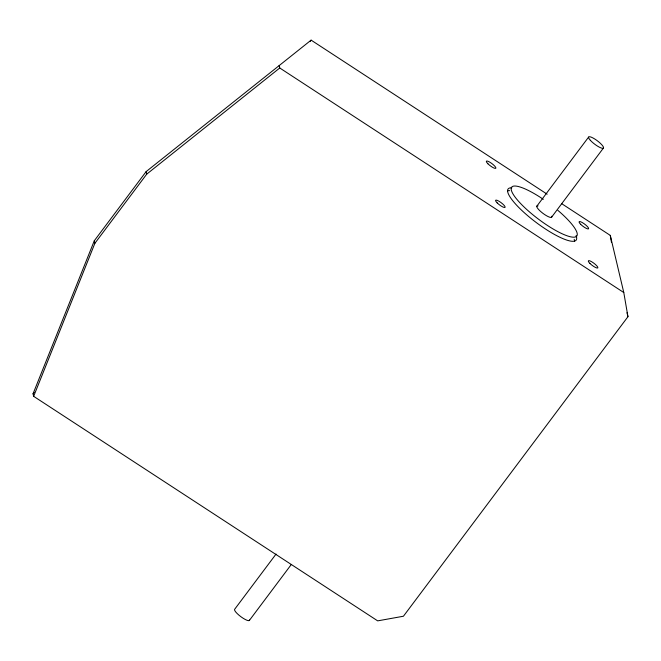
<?xml version="1.0" encoding="UTF-8"?>
<svg xmlns="http://www.w3.org/2000/svg" width="661" height="661" viewBox="0 0 661 661"><rect width="100%" height="100%" fill="white"/><g stroke="black" fill="none" stroke-linecap="round" stroke-linejoin="round"><path stroke-width="0.99" d="M561.858 203.786L610.277 235.39L623.786 292.534L627.95 316.702L403.433 616.234L377.679 620.869L33.645 396.319L33.05 393.799L94.3 240.761L146.106 171.637L311.116 40.131L547.159 194.194M33.645 396.319L94.895 243.281L146.709 174.157L279.752 67.984L279.157 65.464M33.05 393.799L34.132 392.353M310.034 41.569L311.116 40.131M276.05 554.067L234.721 609.194A9.254 2.157 36.9 0 0 241.166 616.911A9.254 2.157 36.9 0 0 249.536 619.977M536.757 206.273L588.571 137.149M249.313 620.514L291.253 564.56M551.745 217.006L603.551 147.882M279.752 67.984L623.786 292.534M627 312.686L627.95 316.702M146.106 171.637L146.709 174.157M94.3 240.761L94.895 243.281M610.277 235.39L611.491 242.438M576.086 235.663A42.56 9.915 36.9 0 1 536.6 222.79A42.56 9.915 36.9 0 1 511.804 187.798M507.524 190.847A42.56 9.915 36.9 0 1 509.648 190.674M574.194 239.323A42.56 9.915 36.9 0 1 574.508 241.331M551.646 216.246A9.254 2.157 36.9 0 1 542.673 213.148A9.254 2.157 36.9 0 1 538.071 205.877M557.867 210.363A40.718 9.485 36.9 0 1 567.361 235.886A40.718 9.485 36.9 0 1 513.804 195.251A40.718 9.485 36.9 0 1 543.317 199.325M487.934 163.796A5.924 1.38 36.9 0 0 495.816 168.274A5.924 1.38 36.9 0 0 489.553 162.028A5.924 1.38 36.9 0 0 487.934 163.796M589.918 263.433A5.924 1.38 36.9 0 0 597.8 267.912A5.924 1.38 36.9 0 0 591.529 261.657A5.924 1.38 36.9 0 0 589.918 263.433M580.672 224.327A5.924 1.38 36.9 0 0 588.563 228.805A5.924 1.38 36.9 0 0 582.291 222.559A5.924 1.38 36.9 0 0 580.672 224.327M497.179 202.902A5.924 1.38 36.9 0 0 505.062 207.38A5.924 1.38 36.9 0 0 498.791 201.126A5.924 1.38 36.9 0 0 497.179 202.902M590.339 140.297A9.254 2.157 36.9 0 0 603.146 148.279A9.254 2.157 36.9 0 0 594.71 138.975A9.254 2.157 36.9 0 0 590.339 140.297"/></g></svg>
